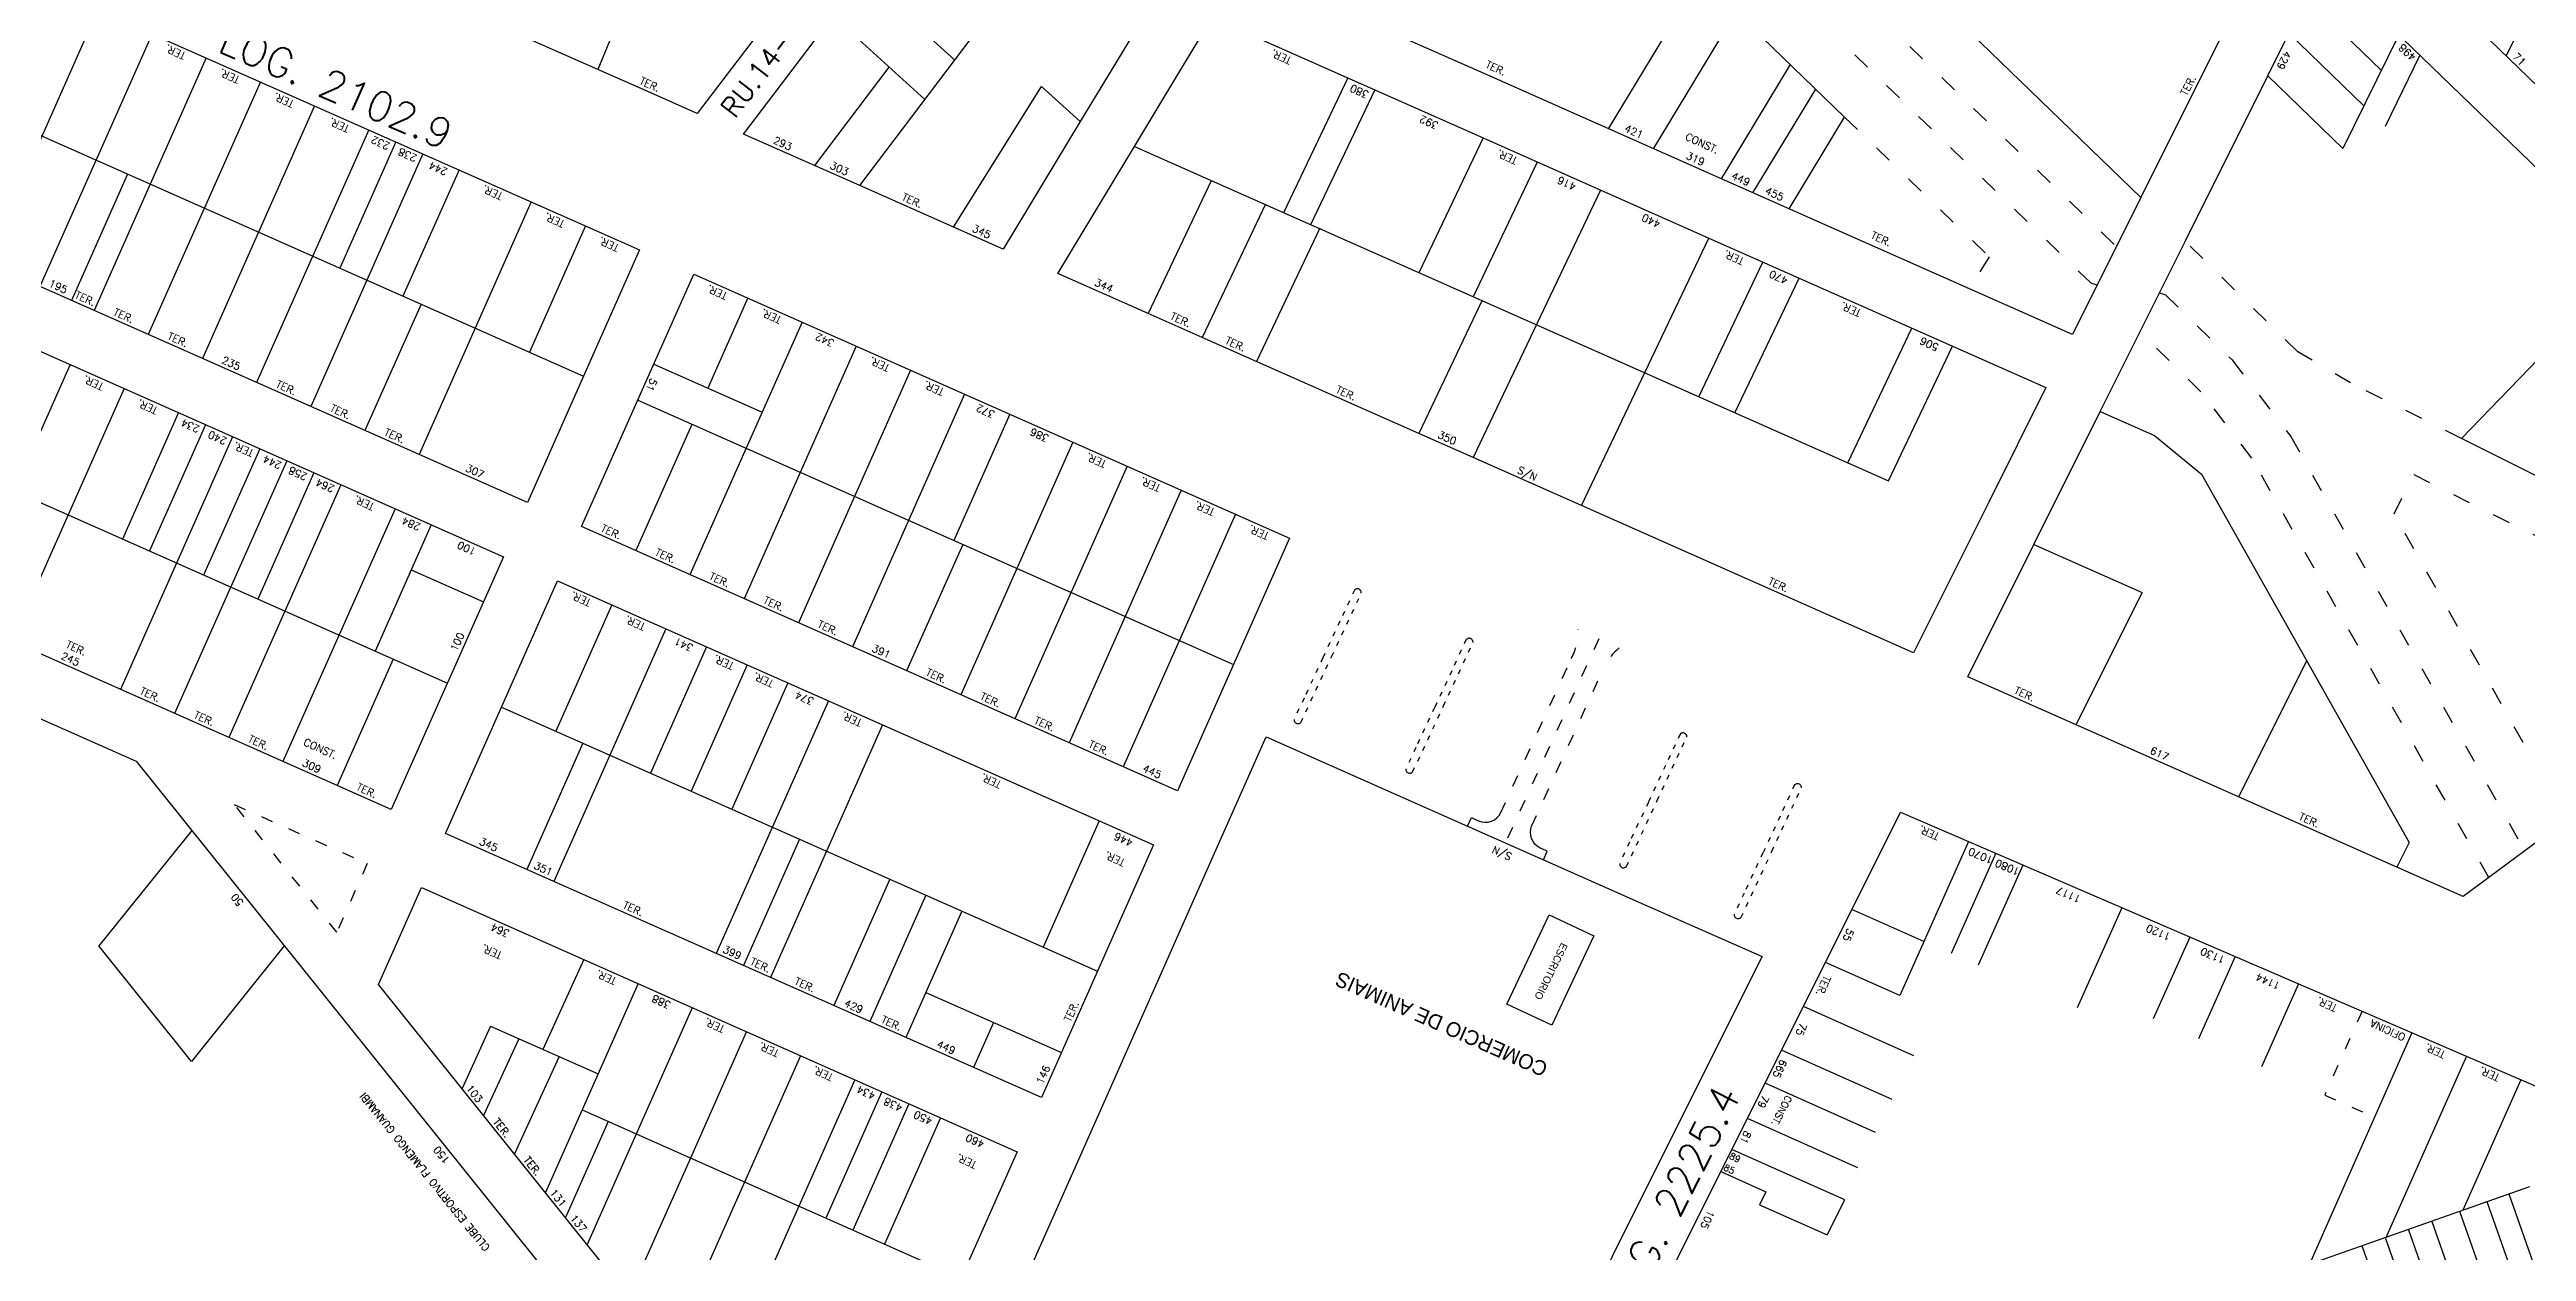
# Model space of a CAD drawing. Extents: x 714896 to 749292, y 8417558 to 8447149.
# Drawn here: x 740476 to 740977, y 8424348 to 8424592 of the extents above; entities that cross this region are included whole.
import ezdxf

# ---------------------------------------------------------------- set-up
doc = ezdxf.new("R2010")
doc.units = 0
doc.header["$MEASUREMENT"] = 0
doc.linetypes.add('ACAD_ISO03W100', pattern=[30, 12, -18])
for name, color, linetype in [('LOTE', 7, 'CONTINUOUS'), ('NUM-PORTA', 7, 'CONTINUOUS'), ('QUADRA', 6, 'CONTINUOUS'), ('TEXTO', 7, 'CONTINUOUS'), ('TEXTODERUA', 3, 'CONTINUOUS')]:
    doc.layers.add(name, color=color, linetype=linetype)
doc.styles.add('ROMANS', font='ROMANS.SHX', dxfattribs={"height": 1.5})

msp = doc.modelspace()

# ---------------------------------------------------------------- linework, layer by layer
at = {"layer": 'LOTE', "color": 7}
for p, q in [((740973.09, 8424590.56, 526.94), (740981.16, 8424606.74, 526.94)), ((740864.2, 8424431.37, 519.21), (740850.31, 8424400.18, 519.21)), ((740869.71, 8424429, 519.21), (740860.67, 8424408.7, 519.21)), ((740875.22, 8424426.62, 519.21), (740866.18, 8424406.32, 519.21)), ((740855.19, 8424411.14, 519.21), (740840.6, 8424417.63, 519.21)), ((740895.24, 8424417.98, 517.5), (740886.2, 8424397.68, 517.5)), ((740909.01, 8424412.04, 517.5), (740901.63, 8424395.47, 517.5)), ((740918.19, 8424408.08, 517.5), (740910.77, 8424391.4, 517.5)), ((740850.31, 8424400.18, 519.21), (740835.23, 8424406.9, 519.21)), ((740931.05, 8424402.53, 517.5), (740923.56, 8424385.71, 517.5)), ((740853.16, 8424387.98, 519.21), (740830.77, 8424397.95, 519.21)), ((740954.01, 8424392.63, 517.5), (740933.24, 8424345.78, 517.5)), ((740848.74, 8424379.14, 517.5), (740826.35, 8424389.11, 517.5)), ((740965.03, 8424387.88, 517.5), (740948.65, 8424350.94, 517.5)), ((740845.39, 8424372.43, 517.5), (740823, 8424382.4, 517.5)), ((740976.04, 8424383.12, 517.5), (740964.29, 8424356.71, 517.5)), ((740841.82, 8424365.27, 517.5), (740819.43, 8424375.24, 517.5)), ((740778.8, 8424291.36, 517.5), (740977.9, 8424361.51, 517.5)), ((740969.16, 8424358.43, 517.5), (740978.08, 8424333.11, 517.5)), ((740973.62, 8424360, 517.5), (740983.08, 8424333.15, 517.5)), ((740953.32, 8424352.74, 517.5), (740961.6, 8424329.25, 517.5)), ((740958.04, 8424354.39, 517.5), (740966.32, 8424330.9, 517.5)), ((740963.63, 8424356.48, 517.5), (740972.15, 8424332.31, 517.5)), ((740943.85, 8424349.52, 517.5), (740952.17, 8424325.93, 517.5)), ((740948.65, 8424350.94, 517.5), (740956.88, 8424327.6, 517.5))]:
    msp.add_line(p, q, dxfattribs=at)
at = {"layer": 'LOTE', "color": 7, "ltscale": 0.3}
for p, q in [((740485.42, 8424599.9, 517.02), (740462.71, 8424548.71, 517.02)), ((740496.39, 8424595.03, 517.02), (740473.68, 8424543.84, 517.02)), ((740507.36, 8424590.17, 517.02), (740484.65, 8424538.98, 517.02)), ((740518.33, 8424585.3, 517.02), (740495.62, 8424534.11, 517.02)), ((740738.5, 8424586.1, 512.45), (740725.5, 8424558.78, 512.45)), ((740743.98, 8424583.66, 512.45), (740730.99, 8424556.35, 512.45)), ((740529.29, 8424580.43, 517.02), (740506.59, 8424529.25, 517.02)), ((740540.26, 8424575.57, 517.02), (740517.56, 8424524.38, 517.02)), ((740545.75, 8424573.14, 517.02), (740534.39, 8424547.54, 517.02)), ((740765.92, 8424573.93, 512.45), (740752.93, 8424546.61, 512.45)), ((740551.23, 8424570.7, 517.02), (740528.52, 8424519.51, 517.02)), ((740695.3, 8424572.18, 512.45), (740847.98, 8424504.45, 512.45)), ((740776.89, 8424569.06, 512.45), (740763.9, 8424541.75, 512.45)), ((740491.43, 8424566.6, 517.02), (740480.08, 8424541.01, 517.02)), ((740558.55, 8424567.46, 517.02), (740547.19, 8424541.86, 517.02)), ((740710.85, 8424565.28, 512.45), (740698.06, 8424538.39, 512.45)), ((740789.69, 8424563.39, 512.45), (740763.88, 8424509.2, 512.45)), ((740573.17, 8424560.97, 517.02), (740550.46, 8424509.78, 517.02)), ((740721.87, 8424560.52, 512.45), (740709.03, 8424533.53, 512.45)), ((740584.14, 8424556.1, 517.02), (740572.79, 8424530.51, 517.02)), ((740732.84, 8424555.66, 512.45), (740720, 8424528.66, 512.45)), ((740550.85, 8424540.24, 517.02), (740539.49, 8424514.65, 517.02)), ((740617.05, 8424541.51, 517.02), (740608.94, 8424523.22, 517.02)), ((740765.75, 8424541.06, 512.45), (740752.91, 8424514.06, 512.45)), ((740628.02, 8424536.64, 517.02), (740605.31, 8424485.45, 517.02)), ((740479.78, 8424528.01, 517.02), (740457.07, 8424476.82, 517.02)), ((740597.97, 8424528.09, 517.02), (740619.91, 8424518.36, 517.02)), ((740638.99, 8424531.77, 517.02), (740616.28, 8424480.58, 517.02)), ((740490.75, 8424523.14, 517.02), (740468.04, 8424471.95, 517.02)), ((740649.96, 8424526.91, 517.02), (740627.25, 8424475.72, 517.02)), ((740501.72, 8424518.28, 517.02), (740490.37, 8424492.68, 517.02)), ((740594.72, 8424520.78, 517.02), (740715.38, 8424467.25, 517.02)), ((740660.92, 8424522.04, 517.02), (740638.22, 8424470.85, 517.02)), ((740670.07, 8424517.99, 517.02), (740658.71, 8424492.39, 517.02)), ((740435.52, 8424517.01, 517.02), (740556.18, 8424463.49, 517.02)), ((740512.69, 8424513.41, 517.02), (740489.98, 8424462.22, 517.02)), ((740507.2, 8424515.84, 517.02), (740495.85, 8424490.25, 517.02)), ((740605.69, 8424515.91, 517.02), (740594.34, 8424490.32, 517.02)), ((740523.66, 8424508.54, 517.02), (740500.95, 8424457.35, 517.02)), ((740518.17, 8424510.98, 517.02), (740506.82, 8424485.38, 517.02)), ((740682.86, 8424512.31, 517.02), (740660.15, 8424461.12, 517.02)), ((740693.83, 8424507.44, 517.02), (740671.12, 8424456.25, 517.02)), ((740534.63, 8424503.68, 517.02), (740511.92, 8424452.49, 517.02)), ((740529.14, 8424506.11, 517.02), (740517.79, 8424480.52, 517.02)), ((740704.8, 8424502.58, 517.02), (740682.09, 8424451.39, 517.02)), ((740545.6, 8424498.81, 517.02), (740522.89, 8424447.62, 517.02)), ((740715.77, 8424497.71, 517.02), (740693.06, 8424446.52, 517.02)), ((740552.91, 8424495.57, 517.02), (740541.56, 8424469.97, 517.02)), ((740660.54, 8424491.58, 517.02), (740649.18, 8424465.99, 517.02)), ((740548.85, 8424486.43, 517.02), (740563.48, 8424479.94, 517.02)), ((740589.47, 8424479.35, 517.02), (740578.12, 8424453.75, 517.02)), ((740600.44, 8424474.48, 517.02), (740577.73, 8424423.29, 517.02)), ((740545.21, 8424468.35, 517.02), (740533.86, 8424442.76, 517.02)), ((740608.67, 8424470.83, 517.02), (740597.31, 8424445.24, 517.02)), ((740616.9, 8424467.18, 517.02), (740605.54, 8424441.59, 517.02)), ((740625.12, 8424463.53, 517.02), (740613.77, 8424437.94, 517.02)), ((740567.15, 8424458.62, 517.02), (740687.81, 8424405.09, 517.02)), ((740633.35, 8424459.88, 517.02), (740610.64, 8424408.69, 517.02)), ((740644.32, 8424455.02, 517.02), (740621.61, 8424403.83, 517.02)), ((740583.6, 8424451.32, 517.02), (740572.25, 8424425.73, 517.02)), ((740504.4, 8424433.65, 509.48), (740485.63, 8424410.25, 509.48)), ((740688.2, 8424435.55, 517.02), (740676.84, 8424409.96, 517.02)), ((740627.48, 8424431.86, 517.02), (740616.13, 8424406.26, 517.02)), ((740645.76, 8424423.75, 517.02), (740634.41, 8424398.15, 517.02)), ((740653.07, 8424420.5, 517.02), (740641.72, 8424394.91, 517.02)), ((740660.39, 8424417.26, 517.02), (740649.03, 8424391.66, 517.02)), ((740523.16, 8424410.24, 509.48), (740504.39, 8424386.84, 509.48)), ((740583.84, 8424407.46, 517.02), (740575.51, 8424389.27, 517.02)), ((740594.81, 8424402.59, 517.02), (740576.03, 8424360.28, 517.02)), ((740605.77, 8424397.72, 517.02), (740584.48, 8424349.73, 517.02)), ((740653.09, 8424400.8, 517.02), (740680.51, 8424388.64, 517.02)), ((740564.93, 8424393.97, 517.02), (740559.15, 8424381.34, 517.02)), ((740616.74, 8424392.86, 517.02), (740605.39, 8424367.26, 517.02)), ((740666.8, 8424394.73, 517.02), (740662.74, 8424385.58, 517.02)), ((740570.65, 8424391.43, 517.02), (740563.52, 8424375.88, 517.02)), ((740578.81, 8424387.81, 517.02), (740569.78, 8424368.08, 517.02)), ((740627.71, 8424387.99, 517.02), (740616.36, 8424362.4, 517.02)), ((740638.68, 8424383.13, 517.02), (740627.33, 8424357.53, 517.02)), ((740583.45, 8424377, 517.02), (740660.24, 8424342.93, 517.02)), ((740644.17, 8424380.69, 517.02), (740632.81, 8424355.1, 517.02)), ((740649.65, 8424378.26, 517.02), (740638.3, 8424352.67, 517.02)), ((740588.74, 8424374.65, 517.02), (740580.11, 8424355.19, 517.02)), ((740656.05, 8424375.42, 517.02), (740644.7, 8424349.83, 517.02)), ((740605.39, 8424367.26, 517.02), (740592.94, 8424339.19, 517.02)), ((740616.36, 8424362.4, 517.02), (740601.39, 8424328.65, 517.02)), ((740627.33, 8424357.53, 517.02), (740609.84, 8424318.11, 517.02))]:
    msp.add_line(p, q, dxfattribs=at)
at = {"layer": 'LOTE', "color": 7, "linetype": 'ACAD_ISO03W100', "ltscale": 0.3}
for points, elevation in [([(740761.8, 8424680.11), (740894.14, 8424551.94)], 513.61), ([(740890.23, 8424544.09), (740889.03, 8424544.5), (740756.24, 8424672.97)], 513.61), ([(740839.12, 8424578.18), (740868.37, 8424549.88), (740864.43, 8424543.36)], 517), ([(740964.04, 8424513.04), (740941.55, 8424524.31), (740930.92, 8424530.58), (740908.07, 8424552.98)], 512.45), ([(740902.87, 8424542.55), (740904.1, 8424542.17), (740917.58, 8424528.95), (740929.45, 8424513.48), (740976.84, 8424429.49)], 514.02), ([(740969.56, 8424424.09), (740921.61, 8424509.06), (740911.28, 8424522.52), (740898.92, 8424534.64)], 514.02), ([(740985.35, 8424435.79), (740950.38, 8424497.76), (740954.36, 8424505.72), (740989.17, 8424488.28)], 514.35)]:
    msp.add_lwpolyline(points, dxfattribs=dict(at, elevation=elevation))
at = {"layer": 'LOTE'}
msp.add_lwpolyline([(740899.1, 8424561.89), (740809.72, 8424648.36)], dxfattribs=at)
at = {"layer": 'LOTE', "color": 7, "ltscale": 0.3}
for points, elevation in [([(740598.11, 8424615.74), (740586.67, 8424587.81)], 512.45), ([(740947.78, 8424587.66), (740932.65, 8424602.3)], 512.45), ([(740944.25, 8424580.46), (740929.08, 8424595.14)], 512.45), ([(740951.32, 8424594.86), (740940, 8424571.8)], 512.45), ([(740955.63, 8424590.68), (740948.57, 8424576.29)], 512.45), ([(740940, 8424571.8), (740924.79, 8424586.52)], 512.45), ([(740463.1, 8424579.17), (740583.76, 8424525.64)], 517.02), ([(740785.82, 8424499.47), (740811.62, 8424553.66)], 512.45), ([(740809.59, 8424521.48), (740822.59, 8424548.79)], 512.45), ([(740999.24, 8424549.42), (740964.04, 8424513.04)], 512.45), ([(740816.9, 8424518.23), (740829.91, 8424545.54)], 512.45), ([(740839.75, 8424508.1), (740852.76, 8424535.41)], 512.45), ([(740847.98, 8424504.45), (740860.99, 8424531.76)], 512.45), ([(740890.88, 8424518.5), (740901.86, 8424513.63), (740911.38, 8424505.82), (740953.47, 8424431.22), (740950.97, 8424426.2)], 512.45), ([(740994.09, 8424497.99), (740964.04, 8424513.04)], 512.45), ([(740877.47, 8424491.59), (740899.4, 8424481.86)], 512.45), ([(740886.02, 8424455.01), (740899.4, 8424481.86)], 512.45), ([(740918.93, 8424440.42), (740932.7, 8424468.04)], 512.45), ([(740504.39, 8424386.84), (740485.63, 8424410.25)], 509.48), ([(740564.93, 8424393.97), (740586.7, 8424384.31)], 517.02)]:
    msp.add_lwpolyline(points, dxfattribs=dict(at, elevation=elevation))
at = {"layer": 'LOTE', "color": 7, "linetype": 'CONTINUOUS', "elevation": 512.45}
for points in [[(740640.37, 8424606.57), (740658.92, 8424589.7)], [(740634.32, 8424598.61), (740652.89, 8424581.72)], [(740639.7, 8424564.29), (740667.9, 8424601.57)], [(740630.56, 8424568.34), (740645.65, 8424588.3)], [(740658.67, 8424555.87), (740676.5, 8424584.38)], [(740676.5, 8424584.38), (740684.34, 8424577.24)]]:
    msp.add_lwpolyline(points, dxfattribs=at)
at = {"layer": 'LOTE'}
for points, elevation in [([(740791.3, 8424575.8), (740809.86, 8424606.49)], 512.45), ([(740809.86, 8424606.49), (740839.12, 8424578.18)], 517), ([(740800.44, 8424571.74), (740817.17, 8424599.41)], 512.45), ([(740814.16, 8424565.66), (740828.14, 8424588.79)], 512.45), ([(740820.55, 8424562.82), (740833.26, 8424583.84)], 512.45), ([(740827.87, 8424559.58), (740839.12, 8424578.18)], 512.45)]:
    msp.add_lwpolyline(points, dxfattribs=dict(at, elevation=elevation))
at = {"layer": 'LOTE', "color": 7, "linetype": 'ACAD_ISO03W100', "ltscale": 0.08, "elevation": 509.48}
for points in [[(740729.01, 8424455.52), (740735.26, 8424468.91), (740741.24, 8424481.72), (740741.24, 8424481.88), (740741.21, 8424482.03), (740741.15, 8424482.17), (740741.07, 8424482.3), (740740.97, 8424482.41), (740740.84, 8424482.5), (740740.71, 8424482.56), (740740.56, 8424482.59), (740740.39, 8424482.6), (740740.24, 8424482.57), (740740.11, 8424482.52), (740739.99, 8424482.44), (740739.87, 8424482.34), (740736.92, 8424476.03), (740733.45, 8424468.59), (740729.65, 8424460.44), (740727.64, 8424456.14), (740727.64, 8424455.98), (740727.66, 8424455.86), (740727.71, 8424455.72), (740727.78, 8424455.6), (740727.86, 8424455.5), (740727.98, 8424455.4), (740728.1, 8424455.33), (740728.25, 8424455.29), (740728.44, 8424455.26), (740728.54, 8424455.27), (740728.66, 8424455.3), (740728.81, 8424455.36), (740728.94, 8424455.45), (740729.01, 8424455.52)], [(740751.65, 8424445.49), (740757.9, 8424458.87), (740763.88, 8424471.69), (740763.88, 8424471.84), (740763.85, 8424471.99), (740763.8, 8424472.14), (740763.71, 8424472.27), (740763.61, 8424472.37), (740763.48, 8424472.46), (740763.35, 8424472.52), (740763.2, 8424472.56), (740763.03, 8424472.56), (740762.88, 8424472.53), (740762.75, 8424472.48), (740762.63, 8424472.41), (740762.51, 8424472.3), (740759.57, 8424465.99), (740756.09, 8424458.55), (740752.29, 8424450.41), (740750.28, 8424446.1), (740750.28, 8424445.94), (740750.3, 8424445.82), (740750.35, 8424445.69), (740750.42, 8424445.56), (740750.5, 8424445.47), (740750.62, 8424445.37), (740750.74, 8424445.3), (740750.89, 8424445.25), (740751.08, 8424445.23), (740751.18, 8424445.24), (740751.3, 8424445.27), (740751.45, 8424445.33), (740751.58, 8424445.42), (740751.65, 8424445.49)], [(740794.94, 8424426.32), (740801.18, 8424439.7), (740807.16, 8424452.52), (740807.17, 8424452.67), (740807.14, 8424452.82), (740807.08, 8424452.97), (740807, 8424453.09), (740806.9, 8424453.2), (740806.77, 8424453.29), (740806.64, 8424453.35), (740806.48, 8424453.38), (740806.32, 8424453.39), (740806.17, 8424453.36), (740806.03, 8424453.31), (740805.91, 8424453.24), (740805.8, 8424453.13), (740802.85, 8424446.82), (740799.38, 8424439.38), (740795.58, 8424431.24), (740793.57, 8424426.93), (740793.57, 8424426.77), (740793.59, 8424426.65), (740793.63, 8424426.52), (740793.71, 8424426.39), (740793.79, 8424426.3), (740793.91, 8424426.19), (740794.03, 8424426.13), (740794.17, 8424426.08), (740794.36, 8424426.06), (740794.46, 8424426.06), (740794.58, 8424426.09), (740794.73, 8424426.16), (740794.86, 8424426.24), (740794.94, 8424426.32)], [(740818.14, 8424416.03), (740824.39, 8424429.41), (740830.37, 8424442.23), (740830.37, 8424442.38), (740830.35, 8424442.53), (740830.29, 8424442.68), (740830.21, 8424442.81), (740830.1, 8424442.91), (740829.97, 8424443), (740829.85, 8424443.06), (740829.69, 8424443.1), (740829.53, 8424443.1), (740829.38, 8424443.07), (740829.24, 8424443.02), (740829.12, 8424442.95), (740829, 8424442.84), (740826.06, 8424436.53), (740822.59, 8424429.09), (740818.79, 8424420.95), (740816.78, 8424416.64), (740816.77, 8424416.48), (740816.79, 8424416.36), (740816.84, 8424416.23), (740816.92, 8424416.1), (740816.99, 8424416.01), (740817.11, 8424415.91), (740817.24, 8424415.84), (740817.38, 8424415.79), (740817.57, 8424415.77), (740817.67, 8424415.78), (740817.79, 8424415.8), (740817.94, 8424415.87), (740818.07, 8424415.96), (740818.14, 8424416.03)]]:
    msp.add_lwpolyline(points, close=True, dxfattribs=at)
at = {"layer": 'LOTE', "color": 7, "linetype": 'ACAD_ISO03W100', "ltscale": 0.2, "elevation": 509.48}
for points in [[(740762.75, 8424434.52), (740763.56, 8424436.22), (740764.48, 8424435.81), (740764.99, 8424435.55), (740765.63, 8424435.36), (740766.27, 8424435.28), (740766.95, 8424435.34), (740767.62, 8424435.52), (740768.21, 8424435.81), (740768.65, 8424436.12), (740769.16, 8424436.66), (740769.46, 8424437.12), (740783.78, 8424468.47, 0.130071), (740785.14, 8424474.32, 0.130071)], [(740778.15, 8424427.7), (740778.9, 8424429.42), (740778, 8424429.84), (740777.46, 8424430.06), (740776.89, 8424430.42), (740776.42, 8424430.85), (740776.02, 8424431.4), (740775.72, 8424432.03), (740775.55, 8424432.66), (740775.5, 8424433.2), (740775.57, 8424433.94), (740775.72, 8424434.47), (740790.03, 8424465.82, -0.127659), (740793.47, 8424470.62, -0.127659)]]:
    msp.add_lwpolyline(points, format="xyb", dxfattribs=at)
at = {"layer": 'LOTE', "color": 7, "linetype": 'ACAD_ISO03W100', "ltscale": 0.2}
for points, elevation in [([(740789.36, 8424472.44), (740770.45, 8424431.11)], 509.48), ([(740943.9, 8424396.99), (740936.35, 8424380.02), (740946.4, 8424375.54)], 517.5)]:
    msp.add_lwpolyline(points, dxfattribs=dict(at, elevation=elevation))
at = {"layer": 'LOTE', "color": 7, "linetype": 'ACAD_ISO03W100', "ltscale": 0.2, "elevation": 517.02}
msp.add_lwpolyline([(740533.78, 8424412.99), (740513.03, 8424438.87), (740539.96, 8424426.92), (740533.78, 8424412.99)], close=True, dxfattribs=at)
at = {"layer": 'LOTE', "color": 7, "elevation": 509.48}
msp.add_lwpolyline([(740779.27, 8424416.52), (740788.32, 8424412.26), (740779.8, 8424394.17), (740770.75, 8424398.43), (740779.27, 8424416.52)], close=True, dxfattribs=at)
at = {"layer": 'LOTE', "color": 7, "elevation": 517.5}
msp.add_lwpolyline([(740814.06, 8424364.5), (740823.2, 8424360.44), (740821.87, 8424357.78), (740835.58, 8424351.68), (740839.14, 8424358.81), (740816.3, 8424368.98)], dxfattribs=at)
at = {"layer": 'QUADRA', "color": 6}
for points, elevation in [([(740885.26, 8424534.12), (740864.43, 8424543.36), (740814.93, 8424565.31), (740765.02, 8424587.46), (740727.21, 8424604.23), (740719.13, 8424611.58), (740750.67, 8424663.75), (740766.6, 8424690.08), (740798.44, 8424742.76), (740842.81, 8424699.83), (740851.44, 8424691.49), (740897.43, 8424646.99), (740927.18, 8424618.21), (740899.1, 8424561.89), (740885.26, 8424534.12)], 512.45), ([(740606.78, 8424578.89), (740596.79, 8424583.32), (740586.67, 8424587.81), (740575.19, 8424592.9), (740560.74, 8424599.31), (740550.42, 8424603.89), (740560.58, 8424617.26), (740569.17, 8424628.58), (740577.27, 8424639.23), (740584.9, 8424649.28), (740596.24, 8424664.19), (740608.73, 8424680.64), (740615.54, 8424689.6), (740632.73, 8424673.97), (740637.91, 8424669.25), (740648.45, 8424659.66), (740660.1, 8424649.07), (740646.1, 8424630.65), (740632.79, 8424613.13), (740625.53, 8424603.57), (740612.86, 8424586.89), (740606.78, 8424578.89)], 512.45), ([(740668.72, 8424551.41), (740639.7, 8424564.29), (740616.17, 8424574.72), (740634.32, 8424598.61), (740651.26, 8424620.9), (740667.53, 8424642.31), (740686.19, 8424625.33), (740703.76, 8424609.35), (740684.34, 8424577.24), (740668.72, 8424551.41)], 512.45), ([(740964.38, 8424420.25), (740950.97, 8424426.2), (740904.89, 8424446.64), (740864.08, 8424464.75), (740890.88, 8424518.5), (740908.07, 8424552.98), (740924.79, 8424586.52), (740936.22, 8424609.46), (740969.82, 8424576.96), (740990.15, 8424557.28), (740999.24, 8424549.42), (741015.69, 8424541.17), (740994.09, 8424497.99), (740989.17, 8424488.28), (741029.15, 8424468.25), (740985.35, 8424435.79), (740976.84, 8424429.49), (740969.56, 8424424.09), (740964.38, 8424420.25)], 512.45), ([(740572.4, 8424500.05), (740451.74, 8424553.58), (740474.45, 8424604.77), (740595.11, 8424551.24), (740572.4, 8424500.05)], 517.02), ([(740853.1, 8424469.62), (740785.82, 8424499.47), (740763.88, 8424509.2), (740752.91, 8424514.06), (740709.03, 8424533.53), (740698.06, 8424538.39), (740679.78, 8424546.5), (740689.03, 8424561.8), (740695.3, 8424572.18), (740704.13, 8424586.78), (740711.07, 8424598.26), (740765.92, 8424573.93), (740811.62, 8424553.66), (740829.91, 8424545.54), (740879.9, 8424523.37), (740868.31, 8424500.12), (740853.1, 8424469.62)], 512.45), ([(740446.87, 8424542.61), (740567.53, 8424489.08), (740544.83, 8424437.89), (740424.17, 8424491.42), (740446.87, 8424542.61)], 517.02), ([(740606.08, 8424546.37), (740726.74, 8424492.84), (740704.03, 8424441.66), (740583.37, 8424495.18), (740606.08, 8424546.37)], 517.02), ([(740578.5, 8424484.21), (740699.16, 8424430.69), (740676.46, 8424379.5), (740555.8, 8424433.02), (740578.5, 8424484.21)], 517.02), ([(740850.42, 8424437.31), (741056.13, 8424348.58), (741039.92, 8424312.01), (741003.32, 8424328.3), (740997.19, 8424330.76), (740993.9, 8424331.72), (740986.77, 8424333), (740980.29, 8424333.26), (740976.18, 8424332.99), (740973.39, 8424332.61), (740966.32, 8424330.9), (740956.88, 8424327.6), (740775.92, 8424263.38), (740770.79, 8424277.85), (740850.42, 8424437.31)], 519.21), ([(740550.93, 8424422.06), (740671.59, 8424368.53), (740635.19, 8424286.48), (740542.23, 8424402.44), (740550.93, 8424422.06)], 517.02)]:
    msp.add_lwpolyline(points, close=True, dxfattribs=dict(at, elevation=elevation))
at = {"layer": 'QUADRA', "color": 6, "elevation": 513.54, "flags": 128}
msp.add_lwpolyline([(741140.11, 8424492.27), (741061.7, 8424531.55), (741008.54, 8424558.18), (741004.57, 8424560.17), (740967.91, 8424595.56), (740949.2, 8424613.62), (740952.8, 8424620.85), (740944.07, 8424625.2), (740950.99, 8424639.07), (740957.28, 8424651.69), (741018.33, 8424621.98), (741074.17, 8424594.85), (741118.62, 8424573.39), (741159.79, 8424553.51), (741153.56, 8424534.14), (741149.91, 8424522.78), (741144.58, 8424506.19), (741140.11, 8424492.27)], close=True, dxfattribs=at)
at = {"layer": 'QUADRA', "color": 6, "elevation": 509.48}
for points in [[(740253.23, 8424554.12), (740493.14, 8424447.69), (740630.63, 8424276.19), (740622.1, 8424259.62), (740616.1, 8424249.62), (740600.58, 8424238.62), (740548.1, 8424302.62), (740472.1, 8424307.62), (740476.1, 8424295.62), (740466.12, 8424296.27)], [(740670.77, 8424337.04), (740689.5, 8424379.29), (740707.29, 8424419.41), (740722, 8424452.59), (740747.83, 8424441.13), (740762.75, 8424434.52), (740778.15, 8424427.7), (740799.15, 8424418.38), (740822.41, 8424408.08), (740805.38, 8424373.96), (740765.49, 8424294.1)]]:
    msp.add_lwpolyline(points, dxfattribs=at)

# ---------------------------------------------------------------- texts
at = {"layer": 'NUM-PORTA', "style": 'ROMANS'}
for s, height, rotation, p in [('498', 1.5, 137.1337, (740954.98, 8424590.51)), ('429', 1.5, 244.6625, (740928.21, 8424591.74)), ('71', 1.518, 314.8312, (740974.29, 8424590.26)), ('380', 1.5, 155.4656, (740742.92, 8424583.24, 512.45)), ('392', 1.5, 155.4656, (740757, 8424576.99, 512.45)), ('232', 1.502, 155.4741, (740544.69, 8424572.8)), ('293', 1.5, 335.4656, (740622.02, 8424572.94)), ('421', 1.5, 335.4656, (740794.39, 8424575.35, -512.45)), ('238', 1.502, 155.4741, (740550.18, 8424570.37)), ('244', 1.502, 155.4741, (740556.37, 8424567.62)), ('303', 1.5, 335.4656, (740633.49, 8424567.85)), ('319', 1.5, 335.4656, (740806.85, 8424569.82, -512.45)), ('416', 1.5, 155.4656, (740784.92, 8424564.61, 512.45)), ('449', 1.5, 335.4656, (740816.03, 8424565.75, -512.45)), ('455', 1.5, 335.4656, (740822.87, 8424562.71, -512.45)), ('440', 1.5, 155.4656, (740802, 8424557.03, 512.45)), ('345', 1.5, 335.4656, (740662.3, 8424555.07)), ('195', 1.502, 335.4741, (740475.3, 8424543.95)), ('344', 1.5, 335.4656, (740687.06, 8424544.13)), ('470', 1.5, 155.4656, (740827.81, 8424545.58, 512.45)), ('342', 1.502, 155.4741, (740634.66, 8424532.89)), ('506', 1.5, 155.4656, (740858.32, 8424532.04, 512.45)), ('235', 1.502, 335.4741, (740510.34, 8424528.41)), ('51', 1.502, 245.4741, (740597.39, 8424525.38)), ('372', 1.502, 155.4741, (740667.22, 8424518.45)), ('234', 1.502, 155.4741, (740506.19, 8424515.49)), ('240', 1.502, 155.4741, (740511.68, 8424513.06)), ('386', 1.502, 155.4741, (740678.13, 8424513.61)), ('350', 1.5, 335.4656, (740756.57, 8424513.29, -4.58)), ('244', 1.502, 155.4741, (740522.78, 8424508.13)), ('307', 1.502, 335.4741, (740559.69, 8424506.51)), ('258', 1.502, 155.4741, (740527.98, 8424505.82)), ('264', 1.502, 155.4741, (740533.47, 8424503.39)), ('S/N', 1.5, 335.4656, (740772.7, 8424506.13, -4.58)), ('284', 1.502, 155.4741, (740550.92, 8424495.65)), ('100', 1.502, 155.4741, (740562.15, 8424490.66)), ('100', 1.502, 65.4741, (740558.07, 8424469.78)), ('341', 1.502, 155.4741, (740606.1, 8424471.17)), ('245', 1.502, 335.4741, (740477.78, 8424468.46)), ('391', 1.502, 335.4741, (740641.97, 8424470.01)), ('374', 1.502, 155.4741, (740630.57, 8424460.32)), ('309', 1.502, 335.4741, (740526.64, 8424446.78)), ('617', 1.5, 335.4656, (740900.81, 8424449.3)), ('445', 1.502, 335.4741, (740696.82, 8424445.68)), ('446', 1.502, 155.4741, (740695.15, 8424431.67)), ('345', 1.502, 335.4741, (740562.47, 8424430.89)), ('351', 1.502, 335.4741, (740573.55, 8424425.98)), ('364', 1.502, 155.4741, (740568.93, 8424413.27)), ('399', 1.502, 335.4741, (740611.8, 8424409.01)), ('388', 1.502, 155.4741, (740601.56, 8424398.79)), ('429', 1.502, 335.4741, (740636.39, 8424398.1)), ('449', 1.502, 335.4741, (740655.11, 8424389.79)), ('146', 1.502, 65.4741, (740676.71, 8424382.07)), ('103', 1.502, 308.8849, (740559.86, 8424381.33)), ('434', 1.502, 155.4741, (740643.02, 8424380.4)), ('438', 1.502, 155.4741, (740648.5, 8424377.97)), ('450', 1.502, 155.4741, (740654.56, 8424375.28)), ('460', 1.502, 155.4741, (740665.09, 8424370.61)), ('131', 1.502, 308.8849, (740576.81, 8424360.19)), ('137', 1.502, 308.8849, (740580.94, 8424355.04))]:
    msp.add_text(s, height=height, rotation=rotation, dxfattribs=at).set_placement(p)
at = {"layer": 'NUM-PORTA', "color": 7, "style": 'ROMANS'}
for s, height, rotation, p in [('S/N', 1.5, 155.8308, (740771.92, 8424428.88, 509.48)), ('1070', 1.5, 157.3822, (740869.32, 8424428.19, 517.5)), ('1080', 1.5, 157.3822, (740874.75, 8424425.85, 517.5)), ('50', 1.5, 129.4164, (740515, 8424419.03)), ('1117', 1.5, 156.1157, (740887.11, 8424420.26, 517.5)), ('55', 1.5, 247.3907, (740839.69, 8424413.89, 517.5)), ('1120', 1.5, 157.3822, (740905.32, 8424412.66, 517.5)), ('1130', 1.5, 157.3822, (740916.32, 8424407.98, 517.5)), ('1144', 1.5, 156.1157, (740927.52, 8424402.69, 517.5)), ('75', 1.5, 247.3907, (740830.14, 8424394.78, 517.5)), ('665', 1.5, 244.4045, (740826.17, 8424387.41, 517.5)), ('79', 1.5, 244.4045, (740822.53, 8424380.13, 517.5)), ('81', 1.5, 244.4045, (740818.94, 8424372.93, 517.5)), ('150', 1.5, 129.4164, (740556.82, 8424366.86)), ('89', 1.3, 334.4045, (740815.64, 8424367.23, 517.5)), ('85', 1.3, 334.4045, (740814.48, 8424364.91, 517.5)), ('105', 1.5, 244.4045, (740811.51, 8424356.84, 517.5))]:
    msp.add_text(s, height=height, rotation=rotation, dxfattribs=at).set_placement(p)
at = {"layer": 'TEXTO', "style": 'ROMANS'}
for s, height, rotation, p in [('TER.', 1.502, 155.4741, (740503.34, 8424591.15)), ('TER.', 1.502, 155.4741, (740514.31, 8424586.28)), ('TER.', 1.5, 155.4656, (740727.26, 8424590.19, 512.45)), ('TER.', 1.5, 335.4656, (740766.26, 8424588.29, -512.45)), ('TER.', 1.502, 155.4741, (740525.28, 8424581.41)), ('TER.', 1.5, 335.4656, (740594.93, 8424584.99)), ('TER.', 1.5, 62.3701, (740908.39, 8424582.32, -1024.89)), ('TER.', 1.502, 155.4741, (740536.52, 8424576.35)), ('CONST.', 1.5, 335.4656, (740806.7, 8424573.66, -512.45)), ('TER.', 1.5, 155.4656, (740773.01, 8424569.89, 512.45)), ('TER.', 1.502, 155.4741, (740567.54, 8424562.67)), ('TER.', 1.5, 335.4656, (740648.05, 8424561.48)), ('TER.', 1.502, 155.4741, (740580.12, 8424557.08)), ('TER.', 1.502, 155.4741, (740591.09, 8424552.22)), ('TER.', 1.5, 335.4656, (740844.28, 8424553.68, -512.45)), ('TER.', 1.5, 155.4656, (740818.9, 8424549.53, 512.45)), ('TER.', 1.502, 335.4741, (740480.6, 8424541.6)), ('TER.', 1.502, 155.4741, (740613.03, 8424542.49)), ('TER.', 1.502, 335.4741, (740488.4, 8424538.14)), ('TER.', 1.502, 155.4741, (740624, 8424537.62)), ('TER.', 1.5, 335.4656, (740702.43, 8424537.31, -4.58)), ('TER.', 1.5, 155.4656, (740842.62, 8424539.01, 512.45)), ('TER.', 1.502, 335.4741, (740499.37, 8424533.27)), ('TER.', 1.5, 335.4656, (740713.54, 8424532.38, -4.58)), ('TER.', 1.502, 155.4741, (740645.94, 8424527.89)), ('TER.', 1.502, 155.4741, (740486.73, 8424524.12)), ('TER.', 1.502, 335.4741, (740521.31, 8424523.54)), ('TER.', 1.502, 155.4741, (740656.91, 8424523.02)), ('TER.', 1.5, 335.4656, (740735.93, 8424522.44, -4.58)), ('TER.', 1.502, 155.4741, (740497.7, 8424519.26)), ('TER.', 1.502, 335.4741, (740532.28, 8424518.67)), ('TER.', 1.502, 335.4741, (740543.25, 8424513.81)), ('TER.', 1.502, 155.4741, (740517.13, 8424510.64)), ('TER.', 1.502, 155.4741, (740689.81, 8424508.42)), ('TER.', 1.502, 155.4741, (740700.78, 8424503.56)), ('TER.', 1.502, 155.4741, (740541.58, 8424499.79)), ('TER.', 1.502, 155.4741, (740711.75, 8424498.69)), ('TER.', 1.502, 335.4741, (740587.13, 8424494.34)), ('TER.', 1.502, 155.4741, (740722.72, 8424493.82)), ('TER.', 1.502, 335.4741, (740598.09, 8424489.48)), ('TER.', 1.502, 335.4741, (740609.06, 8424484.61)), ('TER.', 1.5, 335.4656, (740823.48, 8424483.6, -4.58)), ('TER.', 1.502, 155.4741, (740585.46, 8424480.33)), ('TER.', 1.502, 335.4741, (740620.03, 8424479.74)), ('TER.', 1.502, 155.4741, (740596.43, 8424475.46)), ('TER.', 1.502, 335.4741, (740631, 8424474.88)), ('TER.', 1.502, 335.4741, (740478.8, 8424470.75)), ('TER.', 1.502, 155.4741, (740614.38, 8424467.5)), ('TER.', 1.502, 335.4741, (740493.74, 8424461.38)), ('TER.', 1.502, 155.4741, (740622.4, 8424463.94)), ('TER.', 1.502, 335.4741, (740652.94, 8424465.15)), ('TER.', 1.5, 335.4656, (740873.33, 8424461.49)), ('TER.', 1.502, 335.4741, (740504.71, 8424456.51)), ('TER.', 1.502, 155.4741, (740640.3, 8424456)), ('TER.', 1.502, 335.4741, (740663.91, 8424460.28)), ('TER.', 1.502, 335.4741, (740515.67, 8424451.65)), ('TER.', 1.502, 335.4741, (740674.88, 8424455.41)), ('CONST.', 1.502, 335.4741, (740526.89, 8424450.99)), ('TER.', 1.502, 335.4741, (740685.85, 8424450.55)), ('TER.', 1.502, 335.4741, (740537.61, 8424441.92)), ('TER.', 1.502, 155.4741, (740668.5, 8424443.49)), ('TER.', 1.5, 335.4656, (740930.98, 8424435.92)), ('TER.', 1.5, 155.8016, (740858.44, 8424432.97, 517.5)), ('TER.', 1.502, 155.4741, (740693.57, 8424427.69)), ('TER.', 1.502, 335.4741, (740591.56, 8424417.99)), ('TER.', 1.502, 155.4741, (740567.42, 8424408.87)), ('TER.', 1.502, 335.4741, (740617.34, 8424406.55)), ('TER.', 1.502, 155.4741, (740590.59, 8424403.66)), ('TER.', 1.502, 335.4741, (740626.35, 8424402.55)), ('TER.', 1.5, 245.8016, (740834.99, 8424404.39, 517.5)), ('TER.', 1.502, 65.4741, (740682.36, 8424394.72)), ('TER.', 1.5, 155.8016, (740939.03, 8424398.21, 517.5)), ('TER.', 1.502, 155.4741, (740612.53, 8424393.93)), ('TER.', 1.502, 335.4741, (740643.88, 8424394.77)), ('OFICINA', 1.5, 155.8016, (740952.85, 8424392.27, 517.5)), ('TER.', 1.502, 155.4741, (740623.5, 8424389.06)), ('TER.', 1.5, 155.8016, (740960.93, 8424388.79, 517.5)), ('TER.', 1.502, 155.4741, (740634.47, 8424384.2)), ('TER.', 1.5, 155.8016, (740971.96, 8424384.11, 517.5)), ('CONST.', 1.4, 242.4624, (740827.28, 8424380.09, 517.5)), ('TER.', 1.502, 308.8849, (740565.3, 8424374.55)), ('TER.', 1.502, 308.8849, (740571.5, 8424366.81)), ('TER.', 1.502, 155.4741, (740663.56, 8424366.42))]:
    msp.add_text(s, height=height, rotation=rotation, dxfattribs=at).set_placement(p)
at = {"layer": 'TEXTO'}
for s, height, rotation, p in [('ESCRITORIO', 1.5, 243.8161, (740781.76, 8424411, 509.48)), ('COMERCIO DE ANIMAIS', 3, 156.1525, (740779.28, 8424386.37, 509.48))]:
    msp.add_text(s, height=height, rotation=rotation, dxfattribs=at).set_placement(p)
at = {"layer": 'TEXTO', "color": 7, "style": 'ROMANS'}
msp.add_text('CLUBE ESPORTIVO FLAMENGO GUANAMBI', height=1.5, rotation=128.82, dxfattribs=at).set_placement((740564.88, 8424349.13, -509.48))
at = {"layer": 'TEXTODERUA', "style": 'ROMANS'}
for s, height, rotation, p in [('AV. HIDEVALDO ALVES BOA SORTE - LOG. 2102.9', 6, 336.2447, (740371.66, 8424652.29)), ('RU.14-BRASILIA-LOG.2106.1', 4, 52.6387, (740614.4, 8424577.69)), ('AV. BAHIA - LOG. 2225.4', 6, 63.3046, (740771.71, 8424287.45))]:
    msp.add_text(s, height=height, rotation=rotation, dxfattribs=at).set_placement(p)

doc.saveas('drawing.dxf')
